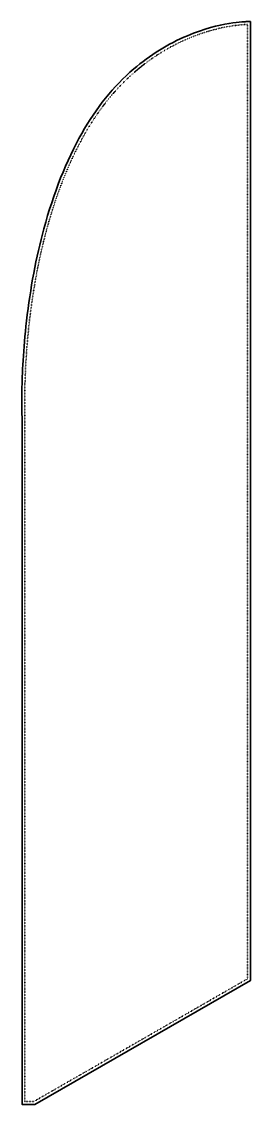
# Model space of a CAD drawing. Extents: x 76 to 826, y -559 to 2985.
import ezdxf

# ---------------------------------------------------------------- set-up
doc = ezdxf.new("R2010")
doc.units = 0
doc.header["$MEASUREMENT"] = 0
doc.linetypes.add('AI-Linetype-0', pattern=[1.411433, 0.352858, -1.058574])
doc.layers.add('Dashed Line', color=7, linetype='Continuous', lineweight=0)
doc.layers.add('Thru-cut', color=7, linetype='Continuous', lineweight=0)

msp = doc.modelspace()

# ---------------------------------------------------------------- linework, layer by layer
at = {"layer": 'Dashed Line', "color": 254, "linetype": 'AI-Linetype-0', "lineweight": 35, "true_color": 0xe6e7e8}
msp.add_open_spline([(86.7, -549.2), (86.7, -549.2), (86.7, 1689.5), (86.7, 1689.5), (86.7, 1689.5), (86.7, 1689.7), (86.7, 1689.7), (86.4, 1695.5), (85.2, 1727.3), (86.1, 1779), (87.1, 1830.3), (90.5, 1911.1), (101.3, 2005.2), (113.6, 2111), (132.5, 2211.8), (157.8, 2304.7), (189.3, 2421.2), (230.9, 2525.6), (281.2, 2615.1), (327.4, 2697.1), (384, 2767.2), (449.5, 2823.2), (502, 2868.2), (560.3, 2904.3), (622.8, 2930.5), (729.4, 2975.3), (810.5, 2975.8), (813.9, 2975.8), (813.9, 2975.8), (816.2, 2975.8), (816.2, 2975.8), (816.2, 2975.8), (816.2, -147.9), (816.2, -147.9), (816.2, -147.9), (116.2, -549.2), (116.2, -549.2), (116.2, -549.2), (86.7, -549.2), (86.7, -549.2)], degree=3, knots=[0, 0, 0, 0, 1, 1, 1, 2, 2, 2, 3, 3, 3, 4, 4, 4, 5, 5, 5, 6, 6, 6, 7, 7, 7, 8, 8, 8, 9, 9, 9, 10, 10, 10, 11, 11, 11, 12, 12, 12, 13, 13, 13, 13], dxfattribs=at)
at = {"layer": 'Thru-cut', "color": 140, "lineweight": 35, "true_color": 0x00aeef}
msp.add_open_spline([(825.7, 2985.4), (825.7, 2985.4), (813.9, 2985.4), (813.9, 2985.4), (810.5, 2985.4), (727.5, 2984.8), (619.1, 2939.3), (555.7, 2912.7), (496.6, 2876.1), (443.3, 2830.5), (377, 2773.7), (319.6, 2702.8), (272.9, 2619.7), (222.2, 2529.6), (180.4, 2424.4), (148.6, 2307.2), (123.2, 2213.9), (104.2, 2112.6), (91.9, 2006.3), (81, 1911.8), (77.6, 1830.6), (76.6, 1779.2), (75.6, 1726.8), (76.9, 1694.3), (77.2, 1689.3), (77.2, 1689.3), (77.2, -558.8), (77.2, -558.8), (77.2, -558.8), (118.7, -558.8), (118.7, -558.8), (118.7, -558.8), (825.7, -153.4), (825.7, -153.4), (825.7, -153.4), (825.7, 2985.4), (825.7, 2985.4)], degree=3, knots=[0, 0, 0, 0, 1, 1, 1, 2, 2, 2, 3, 3, 3, 4, 4, 4, 5, 5, 5, 6, 6, 6, 7, 7, 7, 8, 8, 8, 9, 9, 9, 10, 10, 10, 11, 11, 11, 12, 12, 12, 12], dxfattribs=at)

doc.saveas('drawing.dxf')
